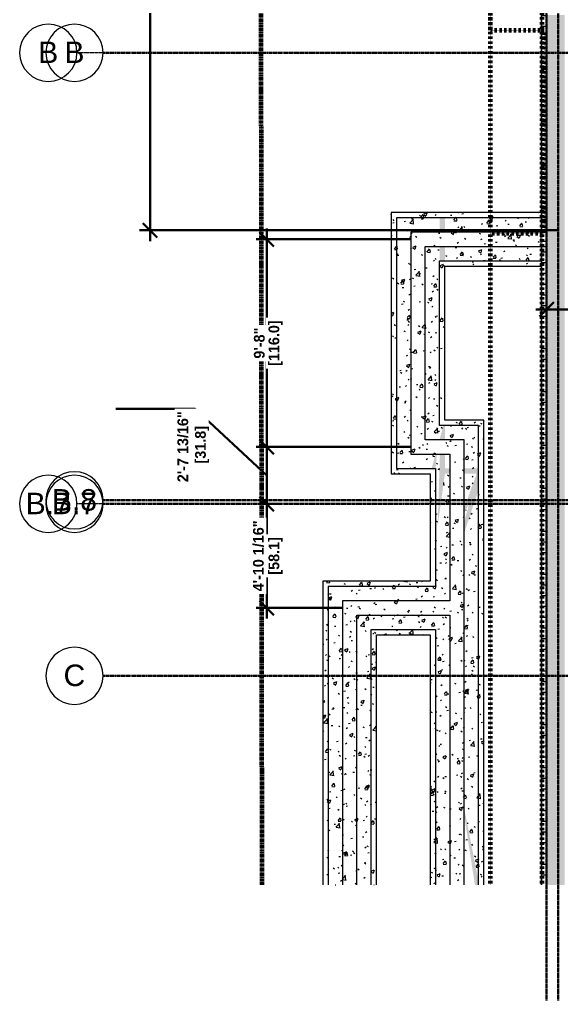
# Model space of a CAD drawing. Header units: inches. Extents: x -4124 to -1807, y 11006 to 12379.
# Drawn here: x -4124 to -3821, y 11006 to 11554 of the extents above; entities that cross this region are included whole.
import ezdxf

# ---------------------------------------------------------------- set-up
doc = ezdxf.new("R2010")
doc.units = ezdxf.units.IN
doc.header["$MEASUREMENT"] = 0
for name, pattern in [('Dash 1_16_', [0.125, 0.0625, -0.0625]), ('Double Dash 3_8_', [1, 0.375, -0.125, 0.125, -0.125, 0.125, -0.125]), ('Grid Line 1_2_', [0.875, 0.5, -0.125, 0.125, -0.125]), ('Grid Line 1_2__2_', [0.875, 0.5, -0.125, 0.125, -0.125])]:
    doc.linetypes.add(name, pattern=pattern)
for name, color, linetype, lineweight in [('0-1', 7, 'Continuous', 5), ('0-3', 130, 'Double Dash 3_8_', 60), ('0-4', 165, 'Continuous', 5), ('A-ANNO-DIMS-1', 211, 'Continuous', 30), ('A-WALL-1', 250, 'Continuous', 18), ('A-WALL-2', 7, 'Continuous', 9), ('A-WALL-PATT-1', 53, 'Continuous', 9), ('A-WALL-PATT-2', 8, 'Continuous', 9), ('C-PROP-LINE-1', 130, 'Double Dash 3_8_', 60), ('C-PROP-LINE-2', 130, 'Dash 1_16_', 60), ('S-FNDN-1', 9, 'Continuous', 18), ('S-FNDN-2', 254, 'Continuous', 5), ('S-FNDN-3', 7, 'Continuous', 9), ('S-FNDN-4', 252, 'Continuous', 9), ('S-GRID-1', 1, 'Grid Line 1_2_', 9), ('S-GRID-2', 1, 'Grid Line 1_2__2_', 30), ('S-GRID-IDEN', 1, 'Continuous', 9), ('S-GRID-IDEN-1', 147, 'Continuous', 9)]:
    doc.layers.add(name, color=color, linetype=linetype, lineweight=lineweight)
doc.styles.add('Arial', font='arial.ttf', dxfattribs={"height": 12})
doc.styles.add('Century Gothic_B', font='GOTHICB.TTF', dxfattribs={"height": 6})
doc.dimstyles.new('OD__1_16__Tol__', dxfattribs={"dimscale": 12, "dimtxt": 6.26501, "dimasz": 0.666667, "dimexe": 0.5, "dimexo": 0.333333, "dimgap": 0.083333, "dimtad": 1, "dimdec": 4, "dimrnd": 0.0625, "dimzin": 3, "dimdsep": 46, "dimlunit": 4, "dimtxsty": 'Century Gothic_B', "dimblk1": 'OBLIQUE', "dimblk2": 'OBLIQUE', "dimsah": 1, "dimcen": 0.09, "dimdle": 0.5, "dimazin": 0, "dimtfac": 1, "dimtdec": 4, "dimtix": 1, "dimtmove": 0, "dimatfit": 3, "dimfxl": 1, "dimtvp": 1, "dimtfill": 1, "dimfrac": 2, "dimtolj": 1, "dimtzin": 0, "dimlwd": 30, "dimlwe": 30, "dimarcsym": 2})
doc.dimstyles.new('OD__1_16__Tol___1', dxfattribs={"dimscale": 12, "dimtxt": 6.26501, "dimasz": 0.666667, "dimexe": 0.5, "dimexo": 0.333333, "dimgap": 0.083333, "dimtad": 1, "dimdec": 4, "dimrnd": 0.0625, "dimzin": 3, "dimdsep": 46, "dimlunit": 4, "dimtxsty": 'Century Gothic_B', "dimblk1": 'OBLIQUE', "dimblk2": 'OBLIQUE', "dimsah": 1, "dimcen": 0.09, "dimdle": 0.5, "dimazin": 0, "dimtfac": 1, "dimtdec": 4, "dimtix": 1, "dimtmove": 1, "dimatfit": 3, "dimfxl": 1, "dimtvp": 1, "dimtfill": 1, "dimfrac": 2, "dimtolj": 1, "dimtzin": 0, "dimlwd": 30, "dimlwe": 30, "dimarcsym": 2})
pattern_1 = [(50, (0, 0), (18.362056, -1.606828), [1.92, -21.12]), (355, (0, 0), (-3.552257, 19.255874), [1.536, -16.896]), (100.451, (1.53, -0.134), (14.81021, 17.649286), [1.632, -17.949]), (46.184, (0, 5.12), (27.32125, -4.237615), [2.88, -31.68]), (96.636, (2.277, 4.767), (23.927535, 24.937167), [2.448, -26.924]), (351.184, (0, 5.12), (23.927645, 24.937426), [2.304, -25.344]), (21, (2.56, 3.84), (15.28081, -10.307465), [1.92, -21.12]), (326, (2.56, 3.84), (6.22856, 18.563735), [1.536, -16.896]), (71.451, (3.833, 2.981), (21.509846, 8.25628), [1.632, -17.949]), (37.5, (0, 0), (0.3110953, 8.5225365), [0.845, -15.846, 0.845, -16.307, -16.96]), (37.5, (0, 0), (0.3110953, 8.5225365), [-33.843, 0.845, -16.115]), (7.5, (0, 0), (6.7346365, 10.0974314), [0.845, -8.934, 0.845, -15.462, -6.464]), (7.5, (0, 0), (6.7346365, 10.0974314), [-26.086, 0.845, -5.619]), (327.5, (-5.709, 0), (13.6661073, -0.5771864), [0.845, -5.555, 0.845, -19.123, -26.496]), (327.5, (-5.709, 0), (13.6661073, -0.5771864), [-26.368, 0.845, -25.651]), (317.5, (-8.269, 0), (14.929853, 2.562859), [0.845, -7.475, 0.845, -12.416, -18.816]), (317.5, (-8.269, 0), (14.929853, 2.562859), [-21.581, 0.845, -17.971])]

# ---------------------------------------------------------------- blocks, each defined once
blk = doc.blocks.new('Family - ___-1878357-ENLARGED FLOOR PLAN - BASEMENT - EAST')
at = {"layer": 'C-PROP-LINE-1'}
blk.add_line((-3989.42, 12089.69), (-3988.36, 11070.36), dxfattribs=at)
blk = doc.blocks.new('Family - ___-2835860-ENLARGED FLOOR PLAN - BASEMENT - EAST')
at = {"layer": 'C-PROP-LINE-2'}
for p, q in [((-3860.72, 11547.59), (-3860.72, 12118.09)), ((-3830.72, 11547.59), (-3860.72, 11547.59)), ((-3830.72, 11434.39), (-3830.72, 11547.59)), ((-3860.72, 11434.39), (-3830.72, 11434.39)), ((-3860.72, 11070.36), (-3860.72, 11434.39))]:
    blk.add_line(p, q, dxfattribs=at)
blk = doc.blocks.new('Family - ___-2835903-ENLARGED FLOOR PLAN - BASEMENT - EAST')
at = {"layer": 'C-PROP-LINE-2'}
blk.add_line((-3831.82, 11070.36), (-3831.82, 12089.69), dxfattribs=at)
blk = doc.blocks.new('Family - ___-2835932-ENLARGED FLOOR PLAN - BASEMENT - EAST')
at = {"layer": 'C-PROP-LINE-2'}
blk.add_line((-3860.72, 11070.36), (-3860.72, 12118.59), dxfattribs=at)
blk = doc.blocks.new('Grid - Grid Head - Circle-50561-ENLARGED FLOOR PLAN - BASEMENT - EAST')
at = {"layer": 'S-GRID-IDEN-1'}
for start, end in [(360, 180), (180, 360)]:
    blk.add_arc((0, 0), 0.25, start, end, dxfattribs=at)
blk = doc.blocks.new('CTR - 1st Phase - Shell_rvt-1-ENLARGED FLOOR PLAN - BASEMENT - EAST')
at = {"layer": 'A-WALL-PATT-1'}
h = blk.add_hatch(dxfattribs=at)
h.set_pattern_fill('FP_1', color=256, style=0, pattern_type=2)
h.set_pattern_definition([(0, (0, 0), (0, 6), []), (90, (0, 0), (-6, 4e-16), [])])
h.paths.add_polyline_path([(-3831.4, 11070.36), (-3829.32, 11070.36), (-3829.32, 12090.19), (-3832.32, 12090.19), (-3832.32, 11070.36)], flags=0)
at = {"layer": 'A-WALL-PATT-2'}
h = blk.add_hatch(dxfattribs=at)
h.set_pattern_fill('FP_2', color=256, style=0, pattern_type=2)
h.set_pattern_definition(pattern_1)
h.paths.add_polyline_path([(-3905.12, 11426.99), (-3897.12, 11426.99), (-3905.12, 11434.99)], flags=0)
h = blk.add_hatch(dxfattribs=at)
h.set_pattern_fill('FP_2', color=256, style=0, pattern_type=2)
h.set_pattern_definition(pattern_1)
h.paths.add_polyline_path([(-3905.12, 11310.99), (-3897.12, 11310.99), (-3897.12, 11426.99), (-3905.12, 11426.99), (-3905.12, 11342.52)], flags=0)
h = blk.add_hatch(dxfattribs=at)
h.set_pattern_fill('FP_2', color=256, style=0, pattern_type=2)
h.set_pattern_definition(pattern_1)
h.paths.add_polyline_path([(-3886.12, 11310.99), (-3875.32, 11310.99), (-3875.32, 11318.99), (-3897.12, 11318.99), (-3897.12, 11310.99), (-3889.12, 11310.99)], flags=0)
h = blk.add_hatch(dxfattribs=at)
h.set_pattern_fill('FP_2', color=256, style=0, pattern_type=2)
h.set_pattern_definition(pattern_1)
h.paths.add_polyline_path([(-3883.32, 11070.36), (-3875.32, 11070.36), (-3875.32, 11310.99), (-3883.32, 11310.99), (-3883.32, 11154.01)], flags=0)
h = blk.add_hatch(dxfattribs=at)
h.set_pattern_fill('FP_2', color=256, style=0, pattern_type=2)
h.set_pattern_definition(pattern_1)
h.paths.add_polyline_path([(-3943.32, 11070.36), (-3935.32, 11070.36), (-3935.32, 11229.11), (-3943.32, 11229.11), (-3943.32, 11097.38)], flags=0)
h = blk.add_hatch(dxfattribs=at)
h.set_pattern_fill('FP_2', color=256, style=0, pattern_type=2)
h.set_pattern_definition(pattern_1)
h.paths.add_polyline_path([(-3903.84, 11221.11), (-3883.32, 11221.11), (-3883.32, 11229.11), (-3935.32, 11229.11), (-3935.32, 11221.11), (-3924.32, 11221.11)], flags=0)
at = {"layer": 'S-FNDN-1'}
h = blk.add_hatch(color=256, dxfattribs=at)
h.paths.add_polyline_path([(-3886.12, 11302.99), (-3886.12, 11310.99), (-3889.12, 11310.99), (-3889.12, 11302.99)], flags=0)
h.paths.add_polyline_path([(-3886.12, 11318.99), (-3886.12, 11326.99), (-3886.94, 11326.99), (-3889.12, 11318.99)], flags=0)
blk.add_hatch(color=256, dxfattribs=at).paths.add_polyline_path([(-3891.32, 11302.99), (-3890.59, 11310.99), (-3891.32, 11310.97), (-3893.5, 11302.99)], flags=0)
at = {"layer": 'S-FNDN-2'}
h = blk.add_hatch(color=256, dxfattribs=at)
h.paths.add_polyline_path([(-3886.12, 11418.99), (-3886.12, 11426.99), (-3889.12, 11426.99), (-3889.12, 11418.99)], flags=0)
h.paths.add_polyline_path([(-3889.12, 11434.99), (-3886.12, 11434.99), (-3886.12, 11442.99), (-3889.12, 11442.99)], flags=0)
h = blk.add_hatch(color=256, dxfattribs=at)
h.paths.add_polyline_path([(-3867.32, 11070.36), (-3867.32, 11072.41), (-3875.32, 11113.21), (-3875.32, 11109.11), (-3869.36, 11070.36)], flags=0)
h.paths.add_polyline_path([(-3875.32, 11267.04), (-3867.32, 11291), (-3867.32, 11302.99), (-3875.32, 11302.99), (-3875.32, 11299.99), (-3868.42, 11299.99), (-3875.32, 11281.03), (-3875.32, 11278.04), (-3872.46, 11283.75), (-3875.32, 11273.03)], flags=0)
h.paths.add_polyline_path([(-3890.22, 11270.05), (-3886.12, 11299.99), (-3883.32, 11299.99), (-3883.32, 11302.99), (-3889.12, 11302.99), (-3889.22, 11299.99)], flags=0)
at = {"layer": 'A-WALL-1'}
blk.add_line((-3832.32, 11426.99), (-3832.32, 11434.99), dxfattribs=at)
at = {"layer": 'S-FNDN-3'}
for p, q in [((-3832.32, 12090.19), (-3832.32, 11434.99)), ((-3829.32, 11070.36), (-3829.32, 12087.19)), ((-3913.12, 11442.99), (-3913.12, 11302.99)), ((-3889.12, 11442.99), (-3913.12, 11442.99)), ((-3832.32, 11442.99), (-3889.12, 11442.99)), ((-3832.32, 11434.99), (-3905.12, 11434.99)), ((-3905.12, 11434.99), (-3905.12, 11426.99)), ((-3905.12, 11426.99), (-3905.12, 11310.99)), ((-3897.12, 11426.99), (-3832.32, 11426.99)), ((-3897.12, 11318.99), (-3897.12, 11426.99)), ((-3832.32, 11426.99), (-3832.32, 11070.36)), ((-3889.12, 11326.99), (-3889.12, 11418.99)), ((-3889.12, 11418.99), (-3832.32, 11418.99)), ((-3867.32, 11326.99), (-3889.12, 11326.99)), ((-3867.32, 11302.99), (-3867.32, 11326.99)), ((-3875.32, 11318.99), (-3897.12, 11318.99)), ((-3875.32, 11310.99), (-3875.32, 11318.99)), ((-3905.12, 11310.99), (-3897.12, 11310.99)), ((-3897.12, 11310.99), (-3883.32, 11310.99)), ((-3883.32, 11310.99), (-3883.32, 11229.11)), ((-3875.32, 11070.36), (-3875.32, 11310.99)), ((-3913.12, 11302.99), (-3891.32, 11302.99)), ((-3891.32, 11302.99), (-3891.32, 11237.11)), ((-3867.32, 11070.36), (-3867.32, 11302.99)), ((-3927.32, 11237.11), (-3951.32, 11237.11)), ((-3951.32, 11237.11), (-3951.32, 11070.36)), ((-3891.32, 11237.11), (-3927.32, 11237.11)), ((-3935.32, 11229.11), (-3943.32, 11229.11)), ((-3943.32, 11229.11), (-3943.32, 11070.36)), ((-3883.32, 11229.11), (-3935.32, 11229.11)), ((-3935.32, 11070.36), (-3935.32, 11221.11)), ((-3935.32, 11221.11), (-3883.32, 11221.11)), ((-3883.32, 11221.11), (-3883.32, 11070.36)), ((-3927.32, 11070.36), (-3927.32, 11213.11)), ((-3927.32, 11213.11), (-3891.32, 11213.11)), ((-3891.32, 11213.11), (-3891.32, 11070.36))]:
    blk.add_line(p, q, dxfattribs=at)
at = {"layer": 'S-GRID-1'}
for p, q in [((-1807.14, 11535.19), (-4091.58, 11535.19)), ((-1807.14, 11283.19), (-4091.58, 11283.19))]:
    blk.add_line(p, q, dxfattribs=at)
at = {"layer": '0-3'}
for name in ['Family - ___-1878357-ENLARGED FLOOR PLAN - BASEMENT - EAST', 'Family - ___-2835932-ENLARGED FLOOR PLAN - BASEMENT - EAST', 'Family - ___-2835860-ENLARGED FLOOR PLAN - BASEMENT - EAST', 'Family - ___-2835903-ENLARGED FLOOR PLAN - BASEMENT - EAST']:
    blk.add_blockref(name, (0, 0), dxfattribs=at)
at = {"layer": '0-4', "xscale": 63.99999999999997, "yscale": 63.99999999999997, "zscale": 63.99999999999997, "rotation": 89.99999999999987}
for p in [(-4107.58, 11535.19), (-4107.58, 11283.19)]:
    blk.add_blockref('Grid - Grid Head - Circle-50561-ENLARGED FLOOR PLAN - BASEMENT - EAST', p, dxfattribs=at)
at = {"layer": 'S-GRID-IDEN', "char_height": 12, "attachment_point": 1, "style": 'Arial'}
for s, insert, width in [('B', (-4113.19, 11541.44), 13.534), ('B.7', (-4120.19, 11289.44), 30.502)]:
    blk.add_mtext(s, dxfattribs=dict(at, insert=insert, width=width))
blk = doc.blocks.new('Grid - Grid Head - Circle-1738874-ENLARGED FLOOR PLAN - BASEMENT - EAST')
at = {"layer": 'S-GRID-IDEN-1'}
for start, end in [(360, 180), (180, 360)]:
    blk.add_arc((0, 0), 0.25, start, end, dxfattribs=at)
blk = doc.blocks.new('CTR - 1st Phase - Structure_rvt-1-ENLARGED FLOOR PLAN - BASEMENT - EAST')
at = {"layer": 'A-WALL-PATT-2'}
h = blk.add_hatch(dxfattribs=at)
h.set_pattern_fill('FP_2', color=256, style=0, pattern_type=2)
h.set_pattern_definition(pattern_1)
h.paths.add_polyline_path([(-3826.99, 11070.36), (-3819.32, 11070.36), (-3819.32, 11556.19), (-3829.32, 11556.19), (-3829.32, 11070.36)], flags=0)
h = blk.add_hatch(dxfattribs=at)
h.set_pattern_fill('FP_2', color=256, style=0, pattern_type=2)
h.set_pattern_definition(pattern_1)
h.paths.add_polyline_path([(-3832.32, 11426.99), (-3832.34, 11434.99), (-3905.12, 11434.99), (-3897.12, 11426.99), (-3832.36, 11426.99)], flags=0)
at = {"layer": 'S-FNDN-4'}
h = blk.add_hatch(dxfattribs=at)
h.set_pattern_fill('FP_2', color=256, style=0, pattern_type=2)
h.set_pattern_definition(pattern_1)
h.paths.add_polyline_path([(-3889.22, 11299.99), (-3889.12, 11302.99), (-3889.12, 11310.99), (-3890.59, 11310.99), (-3891.32, 11302.99), (-3893.5, 11302.99), (-3891.32, 11310.99), (-3905.12, 11310.99), (-3905.12, 11434.99), (-3889.12, 11434.99), (-3889.12, 11442.99), (-3886.12, 11442.99), (-3886.12, 11445.99), (-3916.12, 11445.99), (-3916.12, 11299.99), (-3891.32, 11299.99)], flags=0)
h.paths.add_polyline_path([(-3889.13, 11318.99), (-3889.12, 11319.01), (-3886.94, 11326.99), (-3886.12, 11326.99), (-3886.12, 11418.99), (-3889.12, 11418.99), (-3889.12, 11426.99), (-3897.12, 11426.99), (-3897.12, 11318.99), (-3891.32, 11318.99)], flags=0)
h = blk.add_hatch(dxfattribs=at)
h.set_pattern_fill('FP_2', color=256, style=0, pattern_type=2)
h.set_pattern_definition(pattern_1)
h.paths.add_polyline_path([(-3886.12, 11415.99), (-3832.32, 11415.99), (-3832.32, 11426.99), (-3886.12, 11426.99)], flags=0)
h.paths.add_polyline_path([(-3832.32, 11434.99), (-3832.32, 11445.99), (-3886.12, 11445.99), (-3886.12, 11434.99), (-3832.34, 11434.99)], flags=0)
h = blk.add_hatch(dxfattribs=at)
h.set_pattern_fill('FP_2', color=256, style=0, pattern_type=2)
h.set_pattern_definition(pattern_1)
h.paths.add_polyline_path([(-3867.32, 11299.99), (-3864.32, 11299.99), (-3864.32, 11329.99), (-3886.12, 11329.99), (-3886.12, 11318.99), (-3875.32, 11318.99), (-3875.32, 11302.99), (-3867.32, 11302.99)], flags=0)
h.paths.add_polyline_path([(-3883.32, 11302.99), (-3883.32, 11310.99), (-3886.12, 11310.99), (-3886.12, 11302.99)], flags=0)
h = blk.add_hatch(dxfattribs=at)
h.set_pattern_fill('FP_2', color=256, style=0, pattern_type=2)
h.set_pattern_definition(pattern_1)
h.paths.add_polyline_path([(-3894.32, 11070.36), (-3883.32, 11070.36), (-3883.32, 11221.11), (-3894.32, 11221.11), (-3894.32, 11210.11)], flags=0)
h.paths.add_polyline_path([(-3866.92, 11070.36), (-3864.32, 11070.36), (-3864.32, 11299.99), (-3867.32, 11299.99), (-3867.32, 11291), (-3875.32, 11267.04), (-3875.32, 11113.21), (-3867.32, 11072.41), (-3867.32, 11070.36)], flags=0)
h.paths.add_polyline_path([(-3869.36, 11070.36), (-3875.32, 11109.11), (-3875.32, 11070.36)], flags=0)
h.paths.add_polyline_path([(-3887.98, 11229.11), (-3883.32, 11229.11), (-3883.32, 11299.99), (-3886.12, 11299.99), (-3890.22, 11270.05), (-3889.22, 11299.99), (-3894.32, 11299.99), (-3894.32, 11229.11), (-3891.32, 11229.11)], flags=0)
h.paths.add_polyline_path([(-3875.32, 11273.03), (-3872.46, 11283.75), (-3875.32, 11278.04)], flags=0)
h.paths.add_polyline_path([(-3875.32, 11281.03), (-3868.42, 11299.99), (-3875.32, 11299.99)], flags=0)
h = blk.add_hatch(dxfattribs=at)
h.set_pattern_fill('FP_2', color=256, style=0, pattern_type=2)
h.set_pattern_definition(pattern_1)
h.paths.add_polyline_path([(-3935.32, 11070.36), (-3924.32, 11070.36), (-3924.32, 11221.11), (-3935.32, 11221.11), (-3935.32, 11144.85)], flags=0)
h.paths.add_polyline_path([(-3947.88, 11070.36), (-3943.32, 11070.36), (-3943.32, 11229.11), (-3924.32, 11229.11), (-3924.32, 11240.11), (-3954.32, 11240.11), (-3954.32, 11070.36)], flags=0)
h = blk.add_hatch(dxfattribs=at)
h.set_pattern_fill('FP_2', color=256, style=0, pattern_type=2)
h.set_pattern_definition(pattern_1)
h.paths.add_polyline_path([(-3894.32, 11210.11), (-3894.32, 11221.11), (-3924.32, 11221.11), (-3924.32, 11210.11), (-3909.36, 11210.11)], flags=0)
h.paths.add_polyline_path([(-3916.12, 11229.11), (-3894.32, 11229.11), (-3894.32, 11240.11), (-3924.32, 11240.11), (-3924.32, 11229.11)], flags=0)
at = {"layer": 'A-WALL-2'}
for p, q in [((-3829.32, 11434.99), (-3905.12, 11434.99)), ((-3905.12, 11434.99), (-3905.12, 11426.99)), ((-3897.12, 11426.99), (-3829.32, 11426.99))]:
    blk.add_line(p, q, dxfattribs=at)
at = {"layer": 'S-FNDN-3'}
for p, q in [((-3829.32, 11556.19), (-3829.32, 11434.99)), ((-3916.12, 11445.99), (-3916.12, 11299.99)), ((-3886.12, 11445.99), (-3916.12, 11445.99)), ((-3832.32, 11445.99), (-3886.12, 11445.99)), ((-3829.32, 11426.99), (-3829.32, 11070.36)), ((-3886.12, 11329.99), (-3886.12, 11415.99)), ((-3886.12, 11415.99), (-3832.32, 11415.99)), ((-3864.32, 11329.99), (-3886.12, 11329.99)), ((-3864.32, 11299.99), (-3864.32, 11329.99)), ((-3916.12, 11299.99), (-3894.32, 11299.99)), ((-3894.32, 11299.99), (-3894.32, 11240.11)), ((-3864.32, 11070.36), (-3864.32, 11299.99)), ((-3924.32, 11240.11), (-3954.32, 11240.11)), ((-3954.32, 11240.11), (-3954.32, 11070.36)), ((-3894.32, 11240.11), (-3924.32, 11240.11)), ((-3924.32, 11070.36), (-3924.32, 11210.11)), ((-3924.32, 11210.11), (-3894.32, 11210.11)), ((-3894.32, 11210.11), (-3894.32, 11070.36))]:
    blk.add_line(p, q, dxfattribs=at)
at = {"layer": 'S-GRID-2'}
for p, q in [((-3829.32, 11005.88), (-3829.32, 12247.5)), ((-3822.82, 11005.88), (-3822.82, 12247.5)), ((-1807.14, 11535.19), (-4076.95, 11535.19)), ((-1807.14, 11285.19), (-4076.95, 11285.19)), ((-1807.14, 11283.19), (-4076.95, 11283.19)), ((-1807.14, 11187.19), (-4076.95, 11187.19))]:
    blk.add_line(p, q, dxfattribs=at)
at = {"layer": '0-4', "xscale": 63.99999999999997, "yscale": 63.99999999999997, "zscale": 63.99999999999997, "rotation": 89.99999999999986}
for p in [(-4092.95, 11535.19), (-4092.95, 11285.19), (-4092.95, 11283.19), (-4092.95, 11187.19)]:
    blk.add_blockref('Grid - Grid Head - Circle-1738874-ENLARGED FLOOR PLAN - BASEMENT - EAST', p, dxfattribs=at)
at = {"layer": 'S-GRID-IDEN', "char_height": 12, "attachment_point": 1, "style": 'Arial'}
for s, insert, width in [('B', (-4098.55, 11541.44), 13.534), ('B.8', (-4105.56, 11291.44), 30.502), ('B.7', (-4105.56, 11289.44), 30.502), ('C', (-4099.06, 11193.44), 14.746)]:
    blk.add_mtext(s, dxfattribs=dict(at, insert=insert, width=width))
blk = doc.blocks.new('_Oblique')
at = {"color": 0, "linetype": 'ByBlock', "lineweight": -2}
blk.add_line((-0.5, -0.5), (0.5, 0.5), dxfattribs=at)
blk = doc.blocks.new('DIMBLOCK9-ENLARGED FLOOR PLAN - BASEMENT - EAST')
at = {"layer": 'A-ANNO-DIMS-1', "color": 0, "lineweight": 30, "transparency": 16777216}
for p, q in [((-3985.57, 11219.11), (-3985.57, 11289.19)), ((-3987.23, 11283.19), (-3979.57, 11283.19)), ((-3943.32, 11225.11), (-3991.57, 11225.11))]:
    blk.add_line(p, q, dxfattribs=at)
at = {"layer": 'Defpoints', "color": 0, "transparency": 16777216}
for p in [(-3991.23, 11283.19), (-3985.57, 11283.19), (-3939.32, 11225.11)]:
    blk.add_point(p, dxfattribs=at)
at = {"layer": 'A-ANNO-DIMS-1', "color": 0, "lineweight": 30, "transparency": 16777216, "xscale": 7.999999999999998, "yscale": 7.999999999999998, "zscale": 7.999999999999998}
for p, rotation in [((-3985.57, 11283.19), 90), ((-3985.57, 11225.11), 270)]:
    blk.add_blockref('_Oblique', p, dxfattribs=dict(at, rotation=rotation))
at = {"layer": 'A-ANNO-DIMS-1', "color": 0, "transparency": 16777216, "insert": (-3990.19, 11254.15), "char_height": 6, "attachment_point": 5, "rotation": 90, "style": 'Century Gothic_B', "bg_fill": 3, "box_fill_scale": 1.25, "bg_fill_color": 256, "bg_fill_true_color": 13158600, "bg_fill_transparency": 0}
blk.add_mtext('\\A1;4\'-10 1/16"', dxfattribs=at)
at = {"layer": 'A-ANNO-DIMS-1', "color": 0, "transparency": 16777216, "insert": (-3980.68, 11254.15), "char_height": 6, "attachment_point": 5, "rotation": 90, "style": 'Century Gothic_B', "bg_fill": 3, "box_fill_scale": 1.25, "bg_fill_color": 256, "bg_fill_true_color": 13158600, "bg_fill_transparency": 0}
blk.add_mtext('\\A1;[58.1]', dxfattribs=at)
blk = doc.blocks.new('DIMBLOCK10-ENLARGED FLOOR PLAN - BASEMENT - EAST')
at = {"layer": 'A-ANNO-DIMS-1', "color": 0, "lineweight": 30, "transparency": 16777216}
for p, q in [((-4025.63, 11336.26), (-4069.94, 11336.26)), ((-3985.57, 11299.09), (-4025.63, 11336.26)), ((-3985.57, 11277.19), (-3985.57, 11320.99)), ((-3905.12, 11314.99), (-3991.57, 11314.99)), ((-3987.23, 11283.19), (-3979.57, 11283.19))]:
    blk.add_line(p, q, dxfattribs=at)
at = {"layer": 'Defpoints', "color": 0, "transparency": 16777216}
for p in [(-3985.57, 11314.99), (-3901.12, 11314.99), (-3991.23, 11283.19)]:
    blk.add_point(p, dxfattribs=at)
at = {"layer": 'A-ANNO-DIMS-1', "color": 0, "lineweight": 30, "transparency": 16777216, "xscale": 7.999999999999998, "yscale": 7.999999999999998, "zscale": 7.999999999999998}
for p, rotation in [((-3985.57, 11314.99), 90), ((-3985.57, 11283.19), 270)]:
    blk.add_blockref('_Oblique', p, dxfattribs=dict(at, rotation=rotation))
at = {"layer": 'A-ANNO-DIMS-1', "color": 0, "transparency": 16777216, "insert": (-4026.63, 11315.11), "char_height": 6, "attachment_point": 5, "rotation": 90, "line_spacing_factor": 0.984502, "style": 'Century Gothic_B', "bg_fill": 3, "box_fill_scale": 1.25, "bg_fill_color": 256, "bg_fill_true_color": 13158600, "bg_fill_transparency": 0}
blk.add_mtext('\\A1;2\'-7 13/16"\\P [31.8]', dxfattribs=at)
blk = doc.blocks.new('DIMBLOCK11-ENLARGED FLOOR PLAN - BASEMENT - EAST')
at = {"layer": 'A-ANNO-DIMS-1', "color": 0, "lineweight": 30, "transparency": 16777216}
for p, q in [((-3985.57, 11308.99), (-3985.57, 11436.99)), ((-3905.12, 11430.99), (-3991.57, 11430.99)), ((-3905.12, 11314.99), (-3991.57, 11314.99))]:
    blk.add_line(p, q, dxfattribs=at)
at = {"layer": 'Defpoints', "color": 0, "transparency": 16777216}
for p in [(-3985.57, 11430.99), (-3901.12, 11430.99), (-3901.12, 11314.99)]:
    blk.add_point(p, dxfattribs=at)
at = {"layer": 'A-ANNO-DIMS-1', "color": 0, "lineweight": 30, "transparency": 16777216, "xscale": 7.999999999999998, "yscale": 7.999999999999998, "zscale": 7.999999999999998}
for p, rotation in [((-3985.57, 11430.99), 90), ((-3985.57, 11314.99), 270)]:
    blk.add_blockref('_Oblique', p, dxfattribs=dict(at, rotation=rotation))
at = {"layer": 'A-ANNO-DIMS-1', "color": 0, "transparency": 16777216, "insert": (-3989.72, 11372.99), "char_height": 6, "attachment_point": 5, "rotation": 90, "style": 'Century Gothic_B', "bg_fill": 3, "box_fill_scale": 1.25, "bg_fill_color": 256, "bg_fill_true_color": 13158600, "bg_fill_transparency": 0}
blk.add_mtext('\\A1;9\'-8"', dxfattribs=at)
at = {"layer": 'A-ANNO-DIMS-1', "color": 0, "transparency": 16777216, "insert": (-3980.68, 11372.99), "char_height": 6, "attachment_point": 5, "rotation": 90, "style": 'Century Gothic_B', "bg_fill": 3, "box_fill_scale": 1.25, "bg_fill_color": 256, "bg_fill_true_color": 13158600, "bg_fill_transparency": 0}
blk.add_mtext('\\A1;[116.0]', dxfattribs=at)
blk = doc.blocks.new('DIMBLOCK12-ENLARGED FLOOR PLAN - BASEMENT - EAST')
at = {"layer": 'A-ANNO-DIMS-1', "color": 0, "lineweight": 30, "transparency": 16777216}
for p, q in [((-4050.73, 11430), (-4050.73, 12094.69)), ((-3834.82, 12088.69), (-4056.73, 12088.69)), ((-3823.32, 11436), (-4056.73, 11436))]:
    blk.add_line(p, q, dxfattribs=at)
at = {"layer": 'Defpoints', "color": 0, "transparency": 16777216}
for p in [(-4050.73, 12088.69), (-3830.82, 12088.69), (-3819.32, 11436)]:
    blk.add_point(p, dxfattribs=at)
at = {"layer": 'A-ANNO-DIMS-1', "color": 0, "lineweight": 30, "transparency": 16777216, "xscale": 7.999999999999998, "yscale": 7.999999999999998, "zscale": 7.999999999999998}
for p, rotation in [((-4050.73, 12088.69), 90), ((-4050.73, 11436), 270)]:
    blk.add_blockref('_Oblique', p, dxfattribs=dict(at, rotation=rotation))
at = {"layer": 'A-ANNO-DIMS-1', "color": 0, "transparency": 16777216, "insert": (-4055.35, 11762.35), "char_height": 6, "attachment_point": 5, "rotation": 90, "style": 'Century Gothic_B', "bg_fill": 3, "box_fill_scale": 1.25, "bg_fill_color": 256, "bg_fill_true_color": 13158600, "bg_fill_transparency": 0}
blk.add_mtext('\\A1;54\'-4 11/16"', dxfattribs=at)
at = {"layer": 'A-ANNO-DIMS-1', "color": 0, "transparency": 16777216, "insert": (-4045.85, 11762.35), "char_height": 6, "attachment_point": 5, "rotation": 90, "style": 'Century Gothic_B', "bg_fill": 3, "box_fill_scale": 1.25, "bg_fill_color": 256, "bg_fill_true_color": 13158600, "bg_fill_transparency": 0}
blk.add_mtext('\\A1;[652.7]', dxfattribs=at)
blk = doc.blocks.new('DIMBLOCK25-ENLARGED FLOOR PLAN - BASEMENT - EAST')
at = {"layer": 'A-ANNO-DIMS-1', "color": 0, "lineweight": 30, "transparency": 16777216}
for p, q in [((-3835.32, 11391.85), (-3475.32, 11391.85)), ((-3829.32, 11393.5), (-3829.32, 11385.85)), ((-3481.32, 11393.5), (-3481.32, 11385.85))]:
    blk.add_line(p, q, dxfattribs=at)
at = {"layer": 'Defpoints', "color": 0, "transparency": 16777216}
for p in [(-3829.32, 11397.5), (-3481.32, 11397.5), (-3481.32, 11391.85)]:
    blk.add_point(p, dxfattribs=at)
at = {"layer": 'A-ANNO-DIMS-1', "color": 0, "lineweight": 30, "transparency": 16777216, "xscale": 7.999999999999998, "yscale": 7.999999999999998, "zscale": 7.999999999999998, "rotation": 180}
blk.add_blockref('_Oblique', (-3829.32, 11391.85), dxfattribs=at)
at = {"layer": 'A-ANNO-DIMS-1', "color": 0, "lineweight": 30, "transparency": 16777216, "xscale": 7.999999999999998, "yscale": 7.999999999999998, "zscale": 7.999999999999998}
blk.add_blockref('_Oblique', (-3481.32, 11391.85), dxfattribs=at)
at = {"layer": 'A-ANNO-DIMS-1', "color": 0, "transparency": 16777216, "insert": (-3655.32, 11396), "char_height": 6, "attachment_point": 5, "style": 'Century Gothic_B', "bg_fill": 3, "box_fill_scale": 1.25, "bg_fill_color": 256, "bg_fill_true_color": 13158600, "bg_fill_transparency": 0}
blk.add_mtext('\\A1;29\'-0"', dxfattribs=at)
at = {"layer": 'A-ANNO-DIMS-1', "color": 0, "transparency": 16777216, "insert": (-3655.32, 11386.96), "char_height": 6, "attachment_point": 5, "style": 'Century Gothic_B', "bg_fill": 3, "box_fill_scale": 1.25, "bg_fill_color": 256, "bg_fill_true_color": 13158600, "bg_fill_transparency": 0}
blk.add_mtext('\\A1;[348.0]', dxfattribs=at)

msp = doc.modelspace()

# ---------------------------------------------------------------- block references
at = {"layer": '0-1'}
for name in ['CTR - 1st Phase - Shell_rvt-1-ENLARGED FLOOR PLAN - BASEMENT - EAST', 'CTR - 1st Phase - Structure_rvt-1-ENLARGED FLOOR PLAN - BASEMENT - EAST']:
    msp.add_blockref(name, (0, 0), dxfattribs=at)

# ---------------------------------------------------------------- next in the draw order: dimensions: what is measured, and where the dimension line sits
at = {"layer": 'A-ANNO-DIMS-1'}
dim = msp.add_linear_dim(base=(-3481.32374, 11391.84734), p1=(-3829.32374, 11397.50419), p2=(-3481.32374, 11397.50419), dimstyle='OD__1_16__Tol__', override={"dimpost": '<>\\X', "dimfxl": 348}, dxfattribs=at)
dim.commit()
dim.dimension.update_dxf_attribs({"geometry": 'DIMBLOCK25-ENLARGED FLOOR PLAN - BASEMENT - EAST', "text_midpoint": (-3655.32374, 11391.84734)})
dim = msp.add_linear_dim(base=(-3985.56947, 11283.1894), p1=(-3939.32374, 11225.1144), p2=(-3991.22633, 11283.1894), angle=90, dimstyle='OD__1_16__Tol__', override={"dimpost": '<>\\X', "dimfxl": 77.888283}, dxfattribs=at)
dim.commit()
dim.dimension.update_dxf_attribs({"geometry": 'DIMBLOCK9-ENLARGED FLOOR PLAN - BASEMENT - EAST', "text_midpoint": (-3985.56947, 11254.1519)})

# ---------------------------------------------------------------- next in the draw order: dimensions: what is measured, and where the dimension line sits
dim = msp.add_linear_dim(base=(-3985.56947, 11314.9894), p1=(-3991.22633, 11283.1894), p2=(-3901.12374, 11314.9894), angle=90, dimstyle='OD__1_16__Tol___1', override={"dimpost": '<>\\X', "dimfxl": 95.549552}, dxfattribs=at)
dim.commit()
dim.dimension.update_dxf_attribs({"geometry": 'DIMBLOCK10-ENLARGED FLOOR PLAN - BASEMENT - EAST', "text_midpoint": (-4026.62715, 11336.26487), "dimtype": 160, "text_rotation": 90})

# ---------------------------------------------------------------- next in the draw order: dimensions: what is measured, and where the dimension line sits
dim = msp.add_linear_dim(base=(-3985.56947, 11430.9894), p1=(-3901.12374, 11314.9894), p2=(-3901.12374, 11430.9894), angle=90, dimstyle='OD__1_16__Tol__', override={"dimpost": '<>\\X', "dimfxl": 116}, dxfattribs=at)
dim.commit()
dim.dimension.update_dxf_attribs({"geometry": 'DIMBLOCK11-ENLARGED FLOOR PLAN - BASEMENT - EAST', "text_midpoint": (-3985.56947, 11372.9894)})

# ---------------------------------------------------------------- next in the draw order: dimensions: what is measured, and where the dimension line sits
dim = msp.add_linear_dim(base=(-4050.73413, 12088.6894), p1=(-3819.32374, 11436.0019), p2=(-3830.82374, 12088.6894), angle=90, dimstyle='OD__1_16__Tol__', override={"dimpost": '<>\\X', "dimfxl": 652.788804}, dxfattribs=at)
dim.commit()
dim.dimension.update_dxf_attribs({"geometry": 'DIMBLOCK12-ENLARGED FLOOR PLAN - BASEMENT - EAST', "text_midpoint": (-4050.73413, 11762.34565)})

doc.saveas('drawing.dxf')
